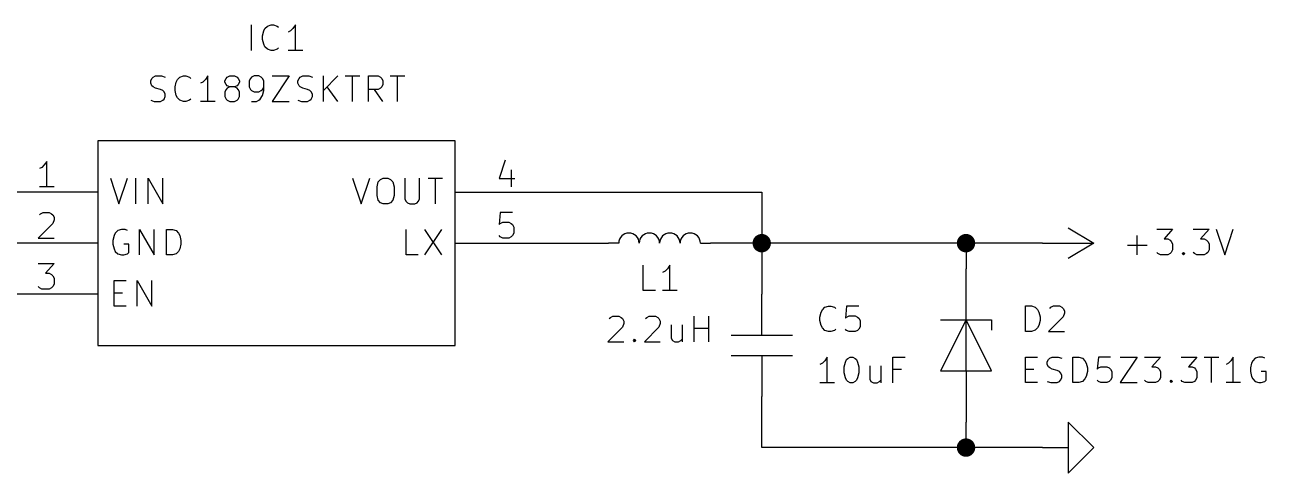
# Model space of a CAD drawing. Header units: inches. Extents: x 0.4 to 16.1, y -11.3 to -0.4.
# Drawn here: x 4.307 to 6.738, y -6.9 to -6.023 of the extents above; entities that cross this region are included whole.
import ezdxf

# ---------------------------------------------------------------- set-up
doc = ezdxf.new("R2010")
doc.units = ezdxf.units.IN
doc.header["$MEASUREMENT"] = 0
for name, color, linetype in [('GREENSIXTYFIVE', 129, 'CONTINUOUS'), ('LIGHTGREEN', 92, 'CONTINUOUS'), ('LIGHTRED', 12, 'CONTINUOUS'), ('RED', 14, 'CONTINUOUS'), ('WHITE', 250, 'CONTINUOUS')]:
    doc.layers.add(name, color=color, linetype=linetype)

msp = doc.modelspace()

# ---------------------------------------------------------------- linework, layer by layer
at = {"layer": 'GREENSIXTYFIVE', "linetype": 'CONTINUOUS'}
for p, q in [((4.7512, -6.0728), (4.7512, -6.0228)), ((4.7774, -6.0299), (4.7821, -6.0252)), ((4.7821, -6.0252), (4.7893, -6.0228)), ((4.7893, -6.0228), (4.794, -6.0228)), ((4.794, -6.0228), (4.8012, -6.0252)), ((4.8012, -6.0252), (4.8036, -6.0276)), ((4.8369, -6.0228), (4.8321, -6.0299)), ((4.8369, -6.0728), (4.8369, -6.0228)), ((4.7726, -6.0442), (4.775, -6.0347)), ((4.7726, -6.0514), (4.7726, -6.0442)), ((4.775, -6.0609), (4.7726, -6.0514)), ((4.775, -6.0347), (4.7774, -6.0299)), ((4.8274, -6.0347), (4.8226, -6.0371)), ((4.8321, -6.0299), (4.8274, -6.0347)), ((4.7774, -6.0657), (4.775, -6.0609)), ((4.7821, -6.0704), (4.7774, -6.0657)), ((4.7893, -6.0728), (4.7821, -6.0704)), ((4.794, -6.0728), (4.7893, -6.0728)), ((4.8012, -6.0704), (4.794, -6.0728)), ((4.8036, -6.068), (4.8012, -6.0704)), ((4.8512, -6.0728), (4.8226, -6.0728)), ((4.5583, -6.1252), (4.5631, -6.1228)), ((4.5631, -6.1228), (4.575, -6.1228)), ((4.575, -6.1228), (4.5821, -6.1252)), ((4.6107, -6.1252), (4.6179, -6.1228)), ((4.6179, -6.1228), (4.6226, -6.1228)), ((4.6226, -6.1228), (4.6298, -6.1252)), ((4.6655, -6.1228), (4.6607, -6.1299)), ((4.6655, -6.1728), (4.6655, -6.1228)), ((4.7036, -6.1252), (4.7083, -6.1228)), ((4.7083, -6.1228), (4.7179, -6.1228)), ((4.7179, -6.1228), (4.7226, -6.1252)), ((4.756, -6.1228), (4.7512, -6.1252)), ((4.7655, -6.1228), (4.756, -6.1228)), ((4.7702, -6.1252), (4.7655, -6.1228)), ((4.7917, -6.1228), (4.825, -6.1228)), ((4.825, -6.1228), (4.7917, -6.1728)), ((4.8464, -6.1252), (4.8512, -6.1228)), ((4.8512, -6.1228), (4.8631, -6.1228)), ((4.8631, -6.1228), (4.8702, -6.1252)), ((4.8917, -6.1728), (4.8917, -6.1228)), ((4.9202, -6.1228), (4.8917, -6.1514)), ((4.9345, -6.1228), (4.9631, -6.1228)), ((4.9488, -6.1728), (4.9488, -6.1228)), ((4.9798, -6.1728), (4.9798, -6.1228)), ((4.9798, -6.1228), (4.9988, -6.1228)), ((4.9988, -6.1228), (5.0036, -6.1252)), ((5.0226, -6.1228), (5.0512, -6.1228)), ((5.0369, -6.1728), (5.0369, -6.1228)), ((4.5536, -6.1323), (4.556, -6.1276)), ((4.5536, -6.1371), (4.5536, -6.1323)), ((4.556, -6.1419), (4.5536, -6.1371)), ((4.556, -6.1276), (4.5583, -6.1252)), ((4.5583, -6.1442), (4.556, -6.1419)), ((4.5631, -6.1466), (4.5583, -6.1442)), ((4.5726, -6.149), (4.5631, -6.1466)), ((4.5774, -6.1514), (4.5726, -6.149)), ((4.6012, -6.1442), (4.6036, -6.1347)), ((4.6012, -6.1514), (4.6012, -6.1442)), ((4.6036, -6.1347), (4.606, -6.1299)), ((4.606, -6.1299), (4.6107, -6.1252)), ((4.6298, -6.1252), (4.6321, -6.1276)), ((4.656, -6.1347), (4.6512, -6.1371)), ((4.6607, -6.1299), (4.656, -6.1347)), ((4.6988, -6.1323), (4.7012, -6.1276)), ((4.6988, -6.1347), (4.6988, -6.1323)), ((4.7012, -6.1395), (4.6988, -6.1347)), ((4.7012, -6.149), (4.6988, -6.1538)), ((4.7012, -6.1276), (4.7036, -6.1252)), ((4.7036, -6.1419), (4.7012, -6.1395)), ((4.7036, -6.1466), (4.7012, -6.149)), ((4.7083, -6.1442), (4.7036, -6.1419)), ((4.7083, -6.1442), (4.7036, -6.1466)), ((4.7179, -6.1442), (4.7083, -6.1442)), ((4.7226, -6.1419), (4.7179, -6.1442)), ((4.7226, -6.1466), (4.7179, -6.1442)), ((4.7226, -6.1252), (4.725, -6.1276)), ((4.725, -6.1395), (4.7226, -6.1419)), ((4.725, -6.149), (4.7226, -6.1466)), ((4.725, -6.1276), (4.7274, -6.1323)), ((4.7274, -6.1347), (4.725, -6.1395)), ((4.7274, -6.1538), (4.725, -6.149)), ((4.7274, -6.1323), (4.7274, -6.1347)), ((4.7488, -6.1276), (4.7464, -6.1323)), ((4.7464, -6.1323), (4.7464, -6.1442)), ((4.7464, -6.1442), (4.7488, -6.149)), ((4.7512, -6.1252), (4.7488, -6.1276)), ((4.7488, -6.149), (4.7512, -6.1514)), ((4.7726, -6.1276), (4.7702, -6.1252)), ((4.7702, -6.1514), (4.7726, -6.149)), ((4.775, -6.1323), (4.7726, -6.1276)), ((4.7726, -6.149), (4.775, -6.1442)), ((4.775, -6.1514), (4.775, -6.1323)), ((4.8417, -6.1323), (4.844, -6.1276)), ((4.8417, -6.1371), (4.8417, -6.1323)), ((4.844, -6.1419), (4.8417, -6.1371)), ((4.844, -6.1276), (4.8464, -6.1252)), ((4.8464, -6.1442), (4.844, -6.1419)), ((4.8512, -6.1466), (4.8464, -6.1442)), ((4.8607, -6.149), (4.8512, -6.1466)), ((4.8655, -6.1514), (4.8607, -6.149)), ((4.9202, -6.1728), (4.8988, -6.1442)), ((4.9988, -6.149), (4.9798, -6.149)), ((5.0083, -6.1728), (4.9917, -6.149)), ((5.0036, -6.1466), (4.9988, -6.149)), ((5.0036, -6.1252), (5.0059, -6.1276)), ((5.0059, -6.1442), (5.0036, -6.1466)), ((5.0059, -6.1276), (5.0083, -6.1323)), ((5.0083, -6.1395), (5.0059, -6.1442)), ((5.0083, -6.1323), (5.0083, -6.1395)), ((4.5536, -6.1704), (4.5607, -6.1728)), ((4.5607, -6.1728), (4.5726, -6.1728)), ((4.5726, -6.1728), (4.5774, -6.1704)), ((4.5798, -6.1538), (4.5774, -6.1514)), ((4.5774, -6.1704), (4.5798, -6.168)), ((4.5821, -6.1585), (4.5798, -6.1538)), ((4.5798, -6.168), (4.5821, -6.1633)), ((4.5821, -6.1633), (4.5821, -6.1585)), ((4.6036, -6.1609), (4.6012, -6.1514)), ((4.606, -6.1657), (4.6036, -6.1609)), ((4.6107, -6.1704), (4.606, -6.1657)), ((4.6179, -6.1728), (4.6107, -6.1704)), ((4.6226, -6.1728), (4.6179, -6.1728)), ((4.6298, -6.1704), (4.6226, -6.1728)), ((4.6321, -6.168), (4.6298, -6.1704)), ((4.6798, -6.1728), (4.6512, -6.1728)), ((4.6988, -6.1538), (4.6988, -6.1633)), ((4.6988, -6.1633), (4.7012, -6.168)), ((4.7012, -6.168), (4.7036, -6.1704)), ((4.7036, -6.1704), (4.7083, -6.1728)), ((4.7083, -6.1728), (4.7179, -6.1728)), ((4.7179, -6.1728), (4.7226, -6.1704)), ((4.7226, -6.1704), (4.725, -6.168)), ((4.725, -6.168), (4.7274, -6.1633)), ((4.7274, -6.1633), (4.7274, -6.1538)), ((4.7512, -6.1514), (4.756, -6.1538)), ((4.7512, -6.1728), (4.7607, -6.1728)), ((4.756, -6.1538), (4.7655, -6.1538)), ((4.7607, -6.1728), (4.7655, -6.1704)), ((4.7655, -6.1538), (4.7702, -6.1514)), ((4.7655, -6.1704), (4.7679, -6.168)), ((4.7679, -6.168), (4.7726, -6.1609)), ((4.7726, -6.1609), (4.775, -6.1514)), ((4.7917, -6.1728), (4.825, -6.1728)), ((4.8417, -6.1704), (4.8488, -6.1728)), ((4.8488, -6.1728), (4.8607, -6.1728)), ((4.8607, -6.1728), (4.8655, -6.1704)), ((4.8679, -6.1538), (4.8655, -6.1514)), ((4.8655, -6.1704), (4.8679, -6.168)), ((4.8702, -6.1585), (4.8679, -6.1538)), ((4.8679, -6.168), (4.8702, -6.1633)), ((4.8702, -6.1633), (4.8702, -6.1585)), ((4.4748, -6.3231), (4.4914, -6.3731)), ((4.4914, -6.3731), (4.5081, -6.3231)), ((4.5248, -6.3731), (4.5248, -6.3231)), ((4.5486, -6.3731), (4.5486, -6.3231)), ((4.5486, -6.3231), (4.5771, -6.3731)), ((4.5771, -6.3731), (4.5771, -6.3231)), ((4.949, -6.3231), (4.9657, -6.3731)), ((4.9657, -6.3731), (4.9824, -6.3231)), ((4.9967, -6.3398), (4.999, -6.3303)), ((4.9967, -6.3565), (4.9967, -6.3398)), ((4.999, -6.3303), (5.0038, -6.3255)), ((5.0038, -6.3255), (5.0086, -6.3231)), ((5.0086, -6.3231), (5.0181, -6.3231)), ((5.0181, -6.3231), (5.0229, -6.3255)), ((5.0229, -6.3255), (5.0276, -6.3303)), ((5.0276, -6.3303), (5.03, -6.3398)), ((5.03, -6.3398), (5.03, -6.3565)), ((5.0514, -6.3231), (5.0514, -6.3636)), ((5.08, -6.3636), (5.08, -6.3231)), ((5.0967, -6.3231), (5.1252, -6.3231)), ((5.111, -6.3731), (5.111, -6.3231)), ((4.999, -6.366), (4.9967, -6.3565)), ((5.0038, -6.3708), (4.999, -6.366)), ((5.0276, -6.366), (5.0229, -6.3708)), ((5.03, -6.3565), (5.0276, -6.366)), ((5.0514, -6.3636), (5.0538, -6.3684)), ((5.0776, -6.3684), (5.08, -6.3636)), ((5.0086, -6.3731), (5.0038, -6.3708)), ((5.0181, -6.3731), (5.0086, -6.3731)), ((5.0229, -6.3708), (5.0181, -6.3731)), ((5.0538, -6.3684), (5.0562, -6.3708)), ((5.0562, -6.3708), (5.0609, -6.3731)), ((5.0609, -6.3731), (5.0705, -6.3731)), ((5.0705, -6.3731), (5.0752, -6.3708)), ((5.0752, -6.3708), (5.0776, -6.3684)), ((4.4819, -6.435), (4.4795, -6.4446)), ((4.4843, -6.4303), (4.4819, -6.435)), ((4.489, -6.4255), (4.4843, -6.4303)), ((4.4962, -6.4231), (4.489, -6.4255)), ((4.5033, -6.4231), (4.4962, -6.4231)), ((4.5081, -6.4255), (4.5033, -6.4231)), ((4.5319, -6.4731), (4.5319, -6.4231)), ((4.5319, -6.4231), (4.5605, -6.4731)), ((4.5605, -6.4731), (4.5605, -6.4231)), ((4.5843, -6.4731), (4.5843, -6.4231)), ((4.5843, -6.4231), (4.5962, -6.4231)), ((4.5962, -6.4231), (4.6033, -6.4255)), ((4.6033, -6.4255), (4.6081, -6.4303)), ((4.6081, -6.4303), (4.6105, -6.435)), ((4.6105, -6.435), (4.6129, -6.4446)), ((5.0538, -6.4731), (5.0538, -6.4231)), ((5.0895, -6.4231), (5.1229, -6.4731)), ((5.1229, -6.4231), (5.0895, -6.4731)), ((6.4853, -6.4728), (6.4853, -6.4347)), ((6.4853, -6.4728), (6.4853, -6.4347)), ((6.5234, -6.4228), (6.5544, -6.4228)), ((6.5234, -6.4228), (6.5544, -6.4228)), ((6.5544, -6.4228), (6.5377, -6.4418)), ((6.5544, -6.4228), (6.5377, -6.4418)), ((6.5949, -6.4228), (6.6258, -6.4228)), ((6.5949, -6.4228), (6.6258, -6.4228)), ((6.6258, -6.4228), (6.6091, -6.4418)), ((6.6258, -6.4228), (6.6091, -6.4418)), ((6.6401, -6.4228), (6.6568, -6.4728)), ((6.6401, -6.4228), (6.6568, -6.4728)), ((6.6568, -6.4728), (6.6734, -6.4228)), ((6.6568, -6.4728), (6.6734, -6.4228)), ((4.4795, -6.4446), (4.4795, -6.4517)), ((4.4795, -6.4517), (4.4819, -6.4612)), ((4.4819, -6.4612), (4.4843, -6.466)), ((4.5105, -6.4517), (4.5009, -6.4517)), ((4.5105, -6.4684), (4.5105, -6.4517)), ((4.6105, -6.4612), (4.6081, -6.466)), ((4.6129, -6.4517), (4.6105, -6.4612)), ((4.6129, -6.4446), (4.6129, -6.4517)), ((6.4663, -6.4538), (6.5044, -6.4538)), ((6.4663, -6.4538), (6.5044, -6.4538)), ((6.5377, -6.4418), (6.5449, -6.4418)), ((6.5377, -6.4418), (6.5449, -6.4418)), ((6.5449, -6.4418), (6.5496, -6.4442)), ((6.5449, -6.4418), (6.5496, -6.4442)), ((6.5496, -6.4442), (6.552, -6.4466)), ((6.5496, -6.4442), (6.552, -6.4466)), ((6.552, -6.4466), (6.5544, -6.4514)), ((6.552, -6.4466), (6.5544, -6.4514)), ((6.5544, -6.4633), (6.552, -6.468)), ((6.5544, -6.4633), (6.552, -6.468)), ((6.5544, -6.4514), (6.5544, -6.4633)), ((6.5544, -6.4514), (6.5544, -6.4633)), ((6.6091, -6.4418), (6.6163, -6.4418)), ((6.6091, -6.4418), (6.6163, -6.4418)), ((6.6163, -6.4418), (6.621, -6.4442)), ((6.6163, -6.4418), (6.621, -6.4442)), ((6.621, -6.4442), (6.6234, -6.4466)), ((6.621, -6.4442), (6.6234, -6.4466)), ((6.6234, -6.4466), (6.6258, -6.4514)), ((6.6234, -6.4466), (6.6258, -6.4514)), ((6.6258, -6.4633), (6.6234, -6.468)), ((6.6258, -6.4633), (6.6234, -6.468)), ((6.6258, -6.4514), (6.6258, -6.4633)), ((6.6258, -6.4514), (6.6258, -6.4633)), ((4.4843, -6.466), (4.489, -6.4708)), ((4.489, -6.4708), (4.4962, -6.4731)), ((4.4962, -6.4731), (4.5009, -6.4731)), ((4.5009, -6.4731), (4.5081, -6.4708)), ((4.5081, -6.4708), (4.5105, -6.4684)), ((4.5962, -6.4731), (4.5843, -6.4731)), ((4.6033, -6.4708), (4.5962, -6.4731)), ((4.6081, -6.466), (4.6033, -6.4708)), ((5.0776, -6.4731), (5.0538, -6.4731)), ((6.5258, -6.4704), (6.5234, -6.468)), ((6.5258, -6.4704), (6.5234, -6.468)), ((6.5306, -6.4728), (6.5258, -6.4704)), ((6.5306, -6.4728), (6.5258, -6.4704)), ((6.5449, -6.4728), (6.5306, -6.4728)), ((6.5449, -6.4728), (6.5306, -6.4728)), ((6.5496, -6.4704), (6.5449, -6.4728)), ((6.5496, -6.4704), (6.5449, -6.4728)), ((6.552, -6.468), (6.5496, -6.4704)), ((6.552, -6.468), (6.5496, -6.4704)), ((6.5734, -6.4704), (6.5758, -6.468)), ((6.5734, -6.4704), (6.5758, -6.468)), ((6.5758, -6.4728), (6.5734, -6.4704)), ((6.5758, -6.4728), (6.5734, -6.4704)), ((6.5758, -6.468), (6.5782, -6.4704)), ((6.5758, -6.468), (6.5758, -6.4728)), ((6.5758, -6.468), (6.5782, -6.4704)), ((6.5758, -6.468), (6.5758, -6.4728)), ((6.5782, -6.4704), (6.5758, -6.4728)), ((6.5782, -6.4704), (6.5758, -6.4728)), ((6.5972, -6.4704), (6.5949, -6.468)), ((6.5972, -6.4704), (6.5949, -6.468)), ((6.602, -6.4728), (6.5972, -6.4704)), ((6.602, -6.4728), (6.5972, -6.4704)), ((6.6163, -6.4728), (6.602, -6.4728)), ((6.6163, -6.4728), (6.602, -6.4728)), ((6.621, -6.4704), (6.6163, -6.4728)), ((6.621, -6.4704), (6.6163, -6.4728)), ((6.6234, -6.468), (6.621, -6.4704)), ((6.6234, -6.468), (6.621, -6.4704)), ((5.5179, -6.5428), (5.5179, -6.4928)), ((5.5607, -6.5047), (5.556, -6.5071)), ((5.5655, -6.4999), (5.5607, -6.5047)), ((5.5702, -6.4928), (5.5655, -6.4999)), ((5.5702, -6.5428), (5.5702, -6.4928)), ((4.4819, -6.5731), (4.4819, -6.5231)), ((4.4819, -6.5231), (4.5057, -6.5231)), ((4.5271, -6.5731), (4.5271, -6.5231)), ((4.5271, -6.5231), (4.5557, -6.5731)), ((4.5557, -6.5731), (4.5557, -6.5231)), ((4.4819, -6.5469), (4.4986, -6.5469)), ((5.5417, -6.5428), (5.5179, -6.5428)), ((5.5845, -6.5428), (5.556, -6.5428)), ((4.5057, -6.5731), (4.4819, -6.5731)), ((5.8639, -6.5945), (5.8663, -6.585)), ((5.8663, -6.585), (5.8687, -6.5802)), ((5.8687, -6.5802), (5.8734, -6.5754)), ((5.8734, -6.5754), (5.8806, -6.573)), ((5.8806, -6.573), (5.8853, -6.573)), ((5.8853, -6.573), (5.8925, -6.5754)), ((5.8925, -6.5754), (5.8949, -6.5778)), ((5.9163, -6.573), (5.9139, -6.5969)), ((5.9401, -6.573), (5.9163, -6.573)), ((6.2663, -6.6228), (6.2663, -6.5728)), ((6.2663, -6.5728), (6.2782, -6.5728)), ((6.2663, -6.6228), (6.2663, -6.5728)), ((6.2663, -6.5728), (6.2782, -6.5728)), ((6.2782, -6.5728), (6.2853, -6.5752)), ((6.2782, -6.5728), (6.2853, -6.5752)), ((6.2853, -6.5752), (6.2901, -6.5799)), ((6.2853, -6.5752), (6.2901, -6.5799)), ((6.2901, -6.5799), (6.2925, -6.5847)), ((6.2901, -6.5799), (6.2925, -6.5847)), ((6.2925, -6.5847), (6.2949, -6.5942)), ((6.2925, -6.5847), (6.2949, -6.5942)), ((6.3139, -6.5776), (6.3163, -6.5752)), ((6.3139, -6.5776), (6.3163, -6.5752)), ((6.3163, -6.5752), (6.321, -6.5728)), ((6.3163, -6.5752), (6.321, -6.5728)), ((6.321, -6.5728), (6.3329, -6.5728)), ((6.321, -6.5728), (6.3329, -6.5728)), ((6.3329, -6.5728), (6.3377, -6.5752)), ((6.3329, -6.5728), (6.3377, -6.5752)), ((6.3377, -6.5752), (6.3401, -6.5776)), ((6.3377, -6.5752), (6.3401, -6.5776)), ((6.3401, -6.5776), (6.3425, -6.5823)), ((6.3401, -6.5776), (6.3425, -6.5823)), ((6.3425, -6.5823), (6.3425, -6.5871)), ((6.3425, -6.5823), (6.3425, -6.5871)), ((5.4512, -6.5976), (5.4536, -6.5952)), ((5.4536, -6.5952), (5.4583, -6.5928)), ((5.4583, -6.5928), (5.4702, -6.5928)), ((5.4702, -6.5928), (5.475, -6.5952)), ((5.475, -6.5952), (5.4774, -6.5976)), ((5.4774, -6.5976), (5.4798, -6.6023)), ((5.4798, -6.6071), (5.4774, -6.6142)), ((5.4798, -6.6023), (5.4798, -6.6071)), ((5.5226, -6.5976), (5.525, -6.5952)), ((5.525, -6.5952), (5.5298, -6.5928)), ((5.5298, -6.5928), (5.5417, -6.5928)), ((5.5417, -6.5928), (5.5464, -6.5952)), ((5.5464, -6.5952), (5.5488, -6.5976)), ((5.5488, -6.5976), (5.5512, -6.6023)), ((5.5512, -6.6071), (5.5488, -6.6142)), ((5.5512, -6.6023), (5.5512, -6.6071)), ((5.5726, -6.6095), (5.5726, -6.6357)), ((5.594, -6.6095), (5.594, -6.6428)), ((5.6179, -6.6428), (5.6179, -6.5928)), ((5.6464, -6.6428), (5.6464, -6.5928)), ((5.8639, -6.6016), (5.8639, -6.5945)), ((5.8663, -6.6111), (5.8639, -6.6016)), ((5.9139, -6.5969), (5.9163, -6.5945)), ((5.9163, -6.5945), (5.921, -6.5921)), ((5.921, -6.5921), (5.9329, -6.5921)), ((5.9329, -6.5921), (5.9377, -6.5945)), ((5.9377, -6.5945), (5.9401, -6.5969)), ((5.9401, -6.5969), (5.9425, -6.6016)), ((5.9425, -6.6016), (5.9425, -6.6135)), ((6.2925, -6.6109), (6.2901, -6.6157)), ((6.2925, -6.6109), (6.2901, -6.6157)), ((6.2949, -6.6014), (6.2925, -6.6109)), ((6.2949, -6.6014), (6.2925, -6.6109)), ((6.2949, -6.5942), (6.2949, -6.6014)), ((6.2949, -6.5942), (6.2949, -6.6014)), ((6.3401, -6.5942), (6.3115, -6.6228)), ((6.3401, -6.5942), (6.3115, -6.6228)), ((6.3425, -6.5871), (6.3401, -6.5942)), ((6.3425, -6.5871), (6.3401, -6.5942)), ((5.4774, -6.6142), (5.4488, -6.6428)), ((5.5488, -6.6142), (5.5202, -6.6428)), ((5.6179, -6.6166), (5.6464, -6.6166)), ((5.8687, -6.6159), (5.8663, -6.6111)), ((5.8734, -6.6207), (5.8687, -6.6159)), ((5.8806, -6.623), (5.8734, -6.6207)), ((5.8853, -6.623), (5.8806, -6.623)), ((5.8925, -6.6207), (5.8853, -6.623)), ((5.8949, -6.6183), (5.8925, -6.6207)), ((5.9163, -6.6207), (5.9139, -6.6183)), ((5.921, -6.623), (5.9163, -6.6207)), ((5.9329, -6.623), (5.921, -6.623)), ((5.9377, -6.6207), (5.9329, -6.623)), ((5.9401, -6.6183), (5.9377, -6.6207)), ((5.9425, -6.6135), (5.9401, -6.6183)), ((6.2782, -6.6228), (6.2663, -6.6228)), ((6.2782, -6.6228), (6.2663, -6.6228)), ((6.2853, -6.6204), (6.2782, -6.6228)), ((6.2853, -6.6204), (6.2782, -6.6228)), ((6.2901, -6.6157), (6.2853, -6.6204)), ((6.2901, -6.6157), (6.2853, -6.6204)), ((6.3115, -6.6228), (6.3425, -6.6228)), ((6.3115, -6.6228), (6.3425, -6.6228)), ((5.4488, -6.6428), (5.4798, -6.6428)), ((5.4988, -6.6404), (5.5012, -6.638)), ((5.5012, -6.6428), (5.4988, -6.6404)), ((5.5012, -6.638), (5.5036, -6.6404)), ((5.5012, -6.638), (5.5012, -6.6428)), ((5.5036, -6.6404), (5.5012, -6.6428)), ((5.5202, -6.6428), (5.5512, -6.6428)), ((5.5726, -6.6357), (5.575, -6.6404)), ((5.575, -6.6404), (5.5798, -6.6428)), ((5.5798, -6.6428), (5.5869, -6.6428)), ((5.5869, -6.6428), (5.5917, -6.6404)), ((5.5917, -6.6404), (5.594, -6.638)), ((5.8734, -6.6802), (5.8687, -6.685)), ((5.8782, -6.673), (5.8734, -6.6802)), ((5.8782, -6.723), (5.8782, -6.673)), ((5.9115, -6.6921), (5.9139, -6.6826)), ((5.9139, -6.6826), (5.9163, -6.6778)), ((5.9163, -6.6778), (5.9187, -6.6754)), ((5.9187, -6.6754), (5.9234, -6.673)), ((5.9234, -6.673), (5.9282, -6.673)), ((5.9282, -6.673), (5.9329, -6.6754)), ((5.9329, -6.6754), (5.9353, -6.6778)), ((5.9353, -6.6778), (5.9377, -6.6826)), ((5.9377, -6.6826), (5.9401, -6.6921)), ((6.0068, -6.723), (6.0068, -6.673)), ((6.0068, -6.673), (6.0306, -6.673)), ((6.2663, -6.7228), (6.2663, -6.6728)), ((6.2663, -6.6728), (6.2901, -6.6728)), ((6.2663, -6.7228), (6.2663, -6.6728)), ((6.2663, -6.6728), (6.2901, -6.6728)), ((6.3091, -6.6823), (6.3115, -6.6776)), ((6.3091, -6.6823), (6.3115, -6.6776)), ((6.3091, -6.6871), (6.3091, -6.6823)), ((6.3091, -6.6871), (6.3091, -6.6823)), ((6.3115, -6.6776), (6.3139, -6.6752)), ((6.3115, -6.6776), (6.3139, -6.6752)), ((6.3139, -6.6752), (6.3187, -6.6728)), ((6.3139, -6.6752), (6.3187, -6.6728)), ((6.3187, -6.6728), (6.3306, -6.6728)), ((6.3187, -6.6728), (6.3306, -6.6728)), ((6.3306, -6.6728), (6.3377, -6.6752)), ((6.3306, -6.6728), (6.3377, -6.6752)), ((6.3591, -6.7228), (6.3591, -6.6728)), ((6.3591, -6.6728), (6.371, -6.6728)), ((6.3591, -6.7228), (6.3591, -6.6728)), ((6.3591, -6.6728), (6.371, -6.6728)), ((6.371, -6.6728), (6.3782, -6.6752)), ((6.371, -6.6728), (6.3782, -6.6752)), ((6.3782, -6.6752), (6.3829, -6.6799)), ((6.3782, -6.6752), (6.3829, -6.6799)), ((6.3829, -6.6799), (6.3853, -6.6847)), ((6.3829, -6.6799), (6.3853, -6.6847)), ((6.4091, -6.6728), (6.4068, -6.6966)), ((6.4091, -6.6728), (6.4068, -6.6966)), ((6.4329, -6.6728), (6.4091, -6.6728)), ((6.4329, -6.6728), (6.4091, -6.6728)), ((6.452, -6.6728), (6.4853, -6.6728)), ((6.4853, -6.6728), (6.452, -6.7228)), ((6.452, -6.6728), (6.4853, -6.6728)), ((6.4853, -6.6728), (6.452, -6.7228)), ((6.4996, -6.6728), (6.5306, -6.6728)), ((6.4996, -6.6728), (6.5306, -6.6728)), ((6.5306, -6.6728), (6.5139, -6.6918)), ((6.5306, -6.6728), (6.5139, -6.6918)), ((6.571, -6.6728), (6.602, -6.6728)), ((6.571, -6.6728), (6.602, -6.6728)), ((6.602, -6.6728), (6.5853, -6.6918)), ((6.602, -6.6728), (6.5853, -6.6918)), ((6.6163, -6.6728), (6.6448, -6.6728)), ((6.6163, -6.6728), (6.6448, -6.6728)), ((6.6306, -6.7228), (6.6306, -6.6728)), ((6.6306, -6.7228), (6.6306, -6.6728)), ((6.6687, -6.6799), (6.6639, -6.6847)), ((6.6687, -6.6799), (6.6639, -6.6847)), ((6.6734, -6.6728), (6.6687, -6.6799)), ((6.6734, -6.6728), (6.6687, -6.6799)), ((6.6734, -6.7228), (6.6734, -6.6728)), ((6.6734, -6.7228), (6.6734, -6.6728)), ((6.7115, -6.6799), (6.7091, -6.6847)), ((6.7115, -6.6799), (6.7091, -6.6847)), ((6.7163, -6.6752), (6.7115, -6.6799)), ((6.7163, -6.6752), (6.7115, -6.6799)), ((6.7234, -6.6728), (6.7163, -6.6752)), ((6.7234, -6.6728), (6.7163, -6.6752)), ((6.7306, -6.6728), (6.7234, -6.6728)), ((6.7306, -6.6728), (6.7234, -6.6728)), ((6.7353, -6.6752), (6.7306, -6.6728)), ((6.7353, -6.6752), (6.7306, -6.6728)), ((5.8687, -6.685), (5.8639, -6.6873)), ((5.9115, -6.704), (5.9115, -6.6921)), ((5.9139, -6.7135), (5.9115, -6.704)), ((5.9401, -6.704), (5.9377, -6.7135)), ((5.9401, -6.6921), (5.9401, -6.704)), ((5.9615, -6.6897), (5.9615, -6.7159)), ((5.9829, -6.6897), (5.9829, -6.723)), ((6.0234, -6.6969), (6.0068, -6.6969)), ((6.2663, -6.6966), (6.2829, -6.6966)), ((6.2663, -6.6966), (6.2829, -6.6966)), ((6.3115, -6.6918), (6.3091, -6.6871)), ((6.3115, -6.6918), (6.3091, -6.6871)), ((6.3139, -6.6942), (6.3115, -6.6918)), ((6.3139, -6.6942), (6.3115, -6.6918)), ((6.3187, -6.6966), (6.3139, -6.6942)), ((6.3187, -6.6966), (6.3139, -6.6942)), ((6.3282, -6.699), (6.3187, -6.6966)), ((6.3282, -6.699), (6.3187, -6.6966)), ((6.3329, -6.7014), (6.3282, -6.699)), ((6.3329, -6.7014), (6.3282, -6.699)), ((6.3353, -6.7038), (6.3329, -6.7014)), ((6.3353, -6.7038), (6.3329, -6.7014)), ((6.3377, -6.7085), (6.3353, -6.7038)), ((6.3377, -6.7085), (6.3353, -6.7038)), ((6.3853, -6.6847), (6.3877, -6.6942)), ((6.3853, -6.6847), (6.3877, -6.6942)), ((6.3877, -6.7014), (6.3853, -6.7109)), ((6.3877, -6.7014), (6.3853, -6.7109)), ((6.3877, -6.6942), (6.3877, -6.7014)), ((6.3877, -6.6942), (6.3877, -6.7014)), ((6.4068, -6.6966), (6.4091, -6.6942)), ((6.4068, -6.6966), (6.4091, -6.6942)), ((6.4091, -6.6942), (6.4139, -6.6918)), ((6.4091, -6.6942), (6.4139, -6.6918)), ((6.4139, -6.6918), (6.4258, -6.6918)), ((6.4139, -6.6918), (6.4258, -6.6918)), ((6.4258, -6.6918), (6.4306, -6.6942)), ((6.4258, -6.6918), (6.4306, -6.6942)), ((6.4306, -6.6942), (6.4329, -6.6966)), ((6.4306, -6.6942), (6.4329, -6.6966)), ((6.4329, -6.6966), (6.4353, -6.7014)), ((6.4329, -6.6966), (6.4353, -6.7014)), ((6.4353, -6.7014), (6.4353, -6.7133)), ((6.4353, -6.7014), (6.4353, -6.7133)), ((6.5139, -6.6918), (6.521, -6.6918)), ((6.5139, -6.6918), (6.521, -6.6918)), ((6.521, -6.6918), (6.5258, -6.6942)), ((6.521, -6.6918), (6.5258, -6.6942)), ((6.5258, -6.6942), (6.5282, -6.6966)), ((6.5258, -6.6942), (6.5282, -6.6966)), ((6.5282, -6.6966), (6.5306, -6.7014)), ((6.5282, -6.6966), (6.5306, -6.7014)), ((6.5306, -6.7014), (6.5306, -6.7133)), ((6.5306, -6.7014), (6.5306, -6.7133)), ((6.5853, -6.6918), (6.5925, -6.6918)), ((6.5853, -6.6918), (6.5925, -6.6918)), ((6.5925, -6.6918), (6.5972, -6.6942)), ((6.5925, -6.6918), (6.5972, -6.6942)), ((6.5972, -6.6942), (6.5996, -6.6966)), ((6.5972, -6.6942), (6.5996, -6.6966)), ((6.5996, -6.6966), (6.602, -6.7014)), ((6.5996, -6.6966), (6.602, -6.7014)), ((6.602, -6.7014), (6.602, -6.7133)), ((6.602, -6.7014), (6.602, -6.7133)), ((6.6639, -6.6847), (6.6591, -6.6871)), ((6.6639, -6.6847), (6.6591, -6.6871)), ((6.7091, -6.6847), (6.7068, -6.6942)), ((6.7091, -6.6847), (6.7068, -6.6942)), ((6.7068, -6.6942), (6.7068, -6.7014)), ((6.7068, -6.6942), (6.7068, -6.7014)), ((6.7068, -6.7014), (6.7091, -6.7109)), ((6.7068, -6.7014), (6.7091, -6.7109)), ((6.7377, -6.7014), (6.7282, -6.7014)), ((6.7377, -6.7014), (6.7282, -6.7014)), ((6.7377, -6.718), (6.7377, -6.7014)), ((6.7377, -6.718), (6.7377, -6.7014)), ((5.8925, -6.723), (5.8639, -6.723)), ((5.9163, -6.7183), (5.9139, -6.7135)), ((5.9187, -6.7207), (5.9163, -6.7183)), ((5.9234, -6.723), (5.9187, -6.7207)), ((5.9282, -6.723), (5.9234, -6.723)), ((5.9329, -6.7207), (5.9282, -6.723)), ((5.9353, -6.7183), (5.9329, -6.7207)), ((5.9377, -6.7135), (5.9353, -6.7183)), ((5.9615, -6.7159), (5.9639, -6.7207)), ((5.9639, -6.7207), (5.9687, -6.723)), ((5.9687, -6.723), (5.9758, -6.723)), ((5.9758, -6.723), (5.9806, -6.7207)), ((5.9806, -6.7207), (5.9829, -6.7183)), ((6.2901, -6.7228), (6.2663, -6.7228)), ((6.2901, -6.7228), (6.2663, -6.7228)), ((6.3091, -6.7204), (6.3163, -6.7228)), ((6.3091, -6.7204), (6.3163, -6.7228)), ((6.3163, -6.7228), (6.3282, -6.7228)), ((6.3163, -6.7228), (6.3282, -6.7228)), ((6.3282, -6.7228), (6.3329, -6.7204)), ((6.3282, -6.7228), (6.3329, -6.7204)), ((6.3329, -6.7204), (6.3353, -6.718)), ((6.3329, -6.7204), (6.3353, -6.718)), ((6.3353, -6.718), (6.3377, -6.7133)), ((6.3353, -6.718), (6.3377, -6.7133)), ((6.3377, -6.7133), (6.3377, -6.7085)), ((6.3377, -6.7133), (6.3377, -6.7085)), ((6.371, -6.7228), (6.3591, -6.7228)), ((6.371, -6.7228), (6.3591, -6.7228)), ((6.3782, -6.7204), (6.371, -6.7228)), ((6.3782, -6.7204), (6.371, -6.7228)), ((6.3829, -6.7157), (6.3782, -6.7204)), ((6.3829, -6.7157), (6.3782, -6.7204)), ((6.3853, -6.7109), (6.3829, -6.7157)), ((6.3853, -6.7109), (6.3829, -6.7157)), ((6.4091, -6.7204), (6.4068, -6.718)), ((6.4091, -6.7204), (6.4068, -6.718)), ((6.4139, -6.7228), (6.4091, -6.7204)), ((6.4139, -6.7228), (6.4091, -6.7204)), ((6.4258, -6.7228), (6.4139, -6.7228)), ((6.4258, -6.7228), (6.4139, -6.7228)), ((6.4306, -6.7204), (6.4258, -6.7228)), ((6.4306, -6.7204), (6.4258, -6.7228)), ((6.4329, -6.718), (6.4306, -6.7204)), ((6.4329, -6.718), (6.4306, -6.7204)), ((6.4353, -6.7133), (6.4329, -6.718)), ((6.4353, -6.7133), (6.4329, -6.718)), ((6.452, -6.7228), (6.4853, -6.7228)), ((6.452, -6.7228), (6.4853, -6.7228)), ((6.502, -6.7204), (6.4996, -6.718)), ((6.502, -6.7204), (6.4996, -6.718)), ((6.5068, -6.7228), (6.502, -6.7204)), ((6.5068, -6.7228), (6.502, -6.7204)), ((6.521, -6.7228), (6.5068, -6.7228)), ((6.521, -6.7228), (6.5068, -6.7228)), ((6.5258, -6.7204), (6.521, -6.7228)), ((6.5258, -6.7204), (6.521, -6.7228)), ((6.5282, -6.718), (6.5258, -6.7204)), ((6.5282, -6.718), (6.5258, -6.7204)), ((6.5306, -6.7133), (6.5282, -6.718)), ((6.5306, -6.7133), (6.5282, -6.718)), ((6.5496, -6.7204), (6.552, -6.718)), ((6.5496, -6.7204), (6.552, -6.718)), ((6.552, -6.7228), (6.5496, -6.7204)), ((6.552, -6.7228), (6.5496, -6.7204)), ((6.552, -6.718), (6.5544, -6.7204)), ((6.552, -6.718), (6.552, -6.7228)), ((6.552, -6.718), (6.5544, -6.7204)), ((6.552, -6.718), (6.552, -6.7228)), ((6.5544, -6.7204), (6.552, -6.7228)), ((6.5544, -6.7204), (6.552, -6.7228)), ((6.5734, -6.7204), (6.571, -6.718)), ((6.5734, -6.7204), (6.571, -6.718)), ((6.5782, -6.7228), (6.5734, -6.7204)), ((6.5782, -6.7228), (6.5734, -6.7204)), ((6.5925, -6.7228), (6.5782, -6.7228)), ((6.5925, -6.7228), (6.5782, -6.7228)), ((6.5972, -6.7204), (6.5925, -6.7228)), ((6.5972, -6.7204), (6.5925, -6.7228)), ((6.5996, -6.718), (6.5972, -6.7204)), ((6.5996, -6.718), (6.5972, -6.7204)), ((6.602, -6.7133), (6.5996, -6.718)), ((6.602, -6.7133), (6.5996, -6.718)), ((6.6877, -6.7228), (6.6591, -6.7228)), ((6.6877, -6.7228), (6.6591, -6.7228)), ((6.7091, -6.7109), (6.7115, -6.7157)), ((6.7091, -6.7109), (6.7115, -6.7157)), ((6.7115, -6.7157), (6.7163, -6.7204)), ((6.7115, -6.7157), (6.7163, -6.7204)), ((6.7163, -6.7204), (6.7234, -6.7228)), ((6.7163, -6.7204), (6.7234, -6.7228)), ((6.7234, -6.7228), (6.7282, -6.7228)), ((6.7234, -6.7228), (6.7282, -6.7228)), ((6.7282, -6.7228), (6.7353, -6.7204)), ((6.7282, -6.7228), (6.7353, -6.7204)), ((6.7353, -6.7204), (6.7377, -6.718)), ((6.7353, -6.7204), (6.7377, -6.718))]:
    msp.add_line(p, q, dxfattribs=at)
at = {"layer": 'LIGHTGREEN', "linetype": 'CONTINUOUS'}
for p, q in [((5.35, -6.35), (5.75, -6.35)), ((5.75, -6.35), (5.75, -6.45)), ((5.35, -6.45), (5.45, -6.45)), ((5.75, -6.45), (5.65, -6.45)), ((6.15, -6.45), (5.75, -6.45)), ((5.75, -6.45), (5.75, -6.55)), ((6.15, -6.45), (6.15, -6.5)), ((6.3, -6.45), (6.15, -6.45)), ((5.75, -6.85), (5.75, -6.75)), ((6.15, -6.85), (6.15, -6.8)), ((6.15, -6.85), (5.75, -6.85)), ((6.3, -6.85), (6.15, -6.85))]:
    msp.add_line(p, q, dxfattribs=at)
at = {"layer": 'LIGHTGREEN', "const_width": 0.018}
for points in [[(5.741, -6.45, 1), (5.759, -6.45, 1)], [(6.141, -6.45, 1), (6.159, -6.45, 1)], [(6.141, -6.85, 1), (6.159, -6.85, 1)]]:
    msp.add_lwpolyline(points, format="xyb", close=True, dxfattribs=at)
at = {"layer": 'LIGHTRED', "linetype": 'CONTINUOUS'}
for p, q in [((4.35, -6.2899), (4.3452, -6.297)), ((4.35, -6.3399), (4.35, -6.2899)), ((5.2476, -6.2875), (5.2357, -6.3232)), ((4.3405, -6.3018), (4.3357, -6.3042)), ((4.3452, -6.297), (4.3405, -6.3018)), ((5.2595, -6.3065), (5.2595, -6.3399)), ((4.3643, -6.3399), (4.3357, -6.3399)), ((5.2357, -6.3232), (5.2667, -6.3232)), ((4.3357, -6.3946), (4.3381, -6.3923)), ((4.3381, -6.3923), (4.3429, -6.3899)), ((4.3429, -6.3899), (4.3548, -6.3899)), ((4.3548, -6.3899), (4.3595, -6.3923)), ((4.3595, -6.3923), (4.3619, -6.3946)), ((5.2381, -6.3899), (5.2357, -6.4137)), ((5.2619, -6.3899), (5.2381, -6.3899)), ((4.3619, -6.4113), (4.3333, -6.4399)), ((4.3619, -6.3946), (4.3643, -6.3994)), ((4.3643, -6.4042), (4.3619, -6.4113)), ((4.3643, -6.3994), (4.3643, -6.4042)), ((5.2357, -6.4137), (5.2381, -6.4113)), ((5.2381, -6.4113), (5.2429, -6.4089)), ((5.2429, -6.4089), (5.2548, -6.4089)), ((5.2548, -6.4089), (5.2595, -6.4113)), ((5.2595, -6.4113), (5.2619, -6.4137)), ((5.2619, -6.4137), (5.2643, -6.4184)), ((4.3333, -6.4399), (4.3643, -6.4399)), ((5.2381, -6.4375), (5.2357, -6.4351)), ((5.2429, -6.4399), (5.2381, -6.4375)), ((5.2548, -6.4399), (5.2429, -6.4399)), ((5.2595, -6.4375), (5.2548, -6.4399)), ((5.2619, -6.4351), (5.2595, -6.4375)), ((5.2643, -6.4304), (5.2619, -6.4351)), ((5.2643, -6.4184), (5.2643, -6.4304)), ((4.3333, -6.4899), (4.3643, -6.4899)), ((4.3643, -6.4899), (4.3476, -6.5089)), ((4.3476, -6.5089), (4.3548, -6.5089)), ((4.3548, -6.5089), (4.3595, -6.5113)), ((4.3595, -6.5113), (4.3619, -6.5137)), ((4.3619, -6.5137), (4.3643, -6.5184)), ((4.3357, -6.5375), (4.3333, -6.5351)), ((4.3405, -6.5399), (4.3357, -6.5375)), ((4.3595, -6.5375), (4.3548, -6.5399)), ((4.3619, -6.5351), (4.3595, -6.5375)), ((4.3643, -6.5304), (4.3619, -6.5351)), ((4.3643, -6.5184), (4.3643, -6.5304)), ((4.3548, -6.5399), (4.3405, -6.5399))]:
    msp.add_line(p, q, dxfattribs=at)
at = {"layer": 'RED', "linetype": 'CONTINUOUS'}
for p, q in [((4.45, -6.25), (4.45, -6.65)), ((5.15, -6.25), (4.45, -6.25)), ((5.15, -6.65), (5.15, -6.25)), ((4.45, -6.35), (4.25, -6.35)), ((5.15, -6.35), (5.35, -6.35)), ((6.35, -6.42), (6.4, -6.45)), ((4.45, -6.45), (4.25, -6.45)), ((5.15, -6.45), (5.35, -6.45)), ((5.47, -6.45), (5.45, -6.45)), ((5.63, -6.45), (5.65, -6.45)), ((6.3, -6.45), (6.4, -6.45)), ((6.4, -6.45), (6.35, -6.48)), ((6.15, -6.6), (6.15, -6.5)), ((6.15, -6.6), (6.15, -6.5)), ((4.45, -6.55), (4.25, -6.55)), ((5.75, -6.63), (5.75, -6.55)), ((6.1, -6.6), (6.2, -6.6)), ((6.15, -6.6), (6.1, -6.7)), ((6.15, -6.7), (6.15, -6.6)), ((6.2, -6.7), (6.15, -6.6)), ((6.2, -6.6), (6.2, -6.62)), ((5.69, -6.63), (5.81, -6.63)), ((4.45, -6.65), (5.15, -6.65)), ((5.69, -6.67), (5.81, -6.67)), ((5.75, -6.67), (5.75, -6.75)), ((6.1, -6.7), (6.2, -6.7)), ((6.15, -6.7), (6.15, -6.8)), ((6.15, -6.7), (6.15, -6.8)), ((6.4, -6.85), (6.35, -6.8)), ((6.35, -6.8), (6.35, -6.85)), ((6.3, -6.85), (6.35, -6.85)), ((6.35, -6.85), (6.35, -6.9)), ((6.35, -6.9), (6.4, -6.85))]:
    msp.add_line(p, q, dxfattribs=at)
at = {"layer": 'RED'}
for centre in [(5.49, -6.4501), (5.53, -6.4501), (5.57, -6.4501), (5.61, -6.4501)]:
    msp.add_arc(centre, 0.02, 0.2487, 179.7513, dxfattribs=at)
at = {"layer": 'WHITE', "linetype": 'CONTINUOUS'}
for p, q in [((4.45, -6.25), (4.45, -6.65)), ((5.15, -6.25), (4.45, -6.25)), ((5.15, -6.65), (5.15, -6.25)), ((4.45, -6.65), (5.15, -6.65))]:
    msp.add_line(p, q, dxfattribs=at)

doc.saveas('drawing.dxf')
